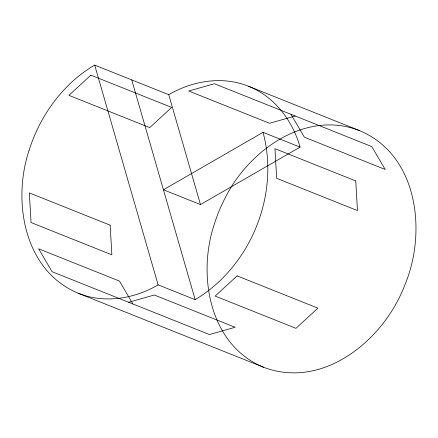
<?xml version="1.0" encoding="UTF-8"?>
<svg xmlns="http://www.w3.org/2000/svg" width="438" height="438" viewBox="0 0 438 438"><rect width="100%" height="100%" fill="white"/><g stroke="black" fill="none" stroke-linecap="round" stroke-linejoin="round"><path stroke-width="0.66" d="M29.05 150.48C12.149 201.119 23.98 271.018 78.418 293.307L263.594 367.252C323.496 389.995 383.721 339.773 404.433 286.014C427.028 233.24 418.635 155.287 359.571 130.623L248.466 86.253C222.509 75.736 192.446 80.751 168.756 94.69L94.69 65.109C71.17 78.802 52.571 99.974 40.006 123.954A299.214 220.604 21.4 0 0 29.05 150.48M78.418 293.307C104.375 303.824 134.439 298.809 158.123 284.87L195.162 299.658C250.613 266.572 279.991 194.729 263.03 132.336L163.44 189.78L200.478 204.568L300.063 147.124C292.715 120.746 274.44 96.453 248.466 86.253M295.201 116.01L269.529 123.275L188.729 91.005L214.396 83.74L371.763 146.582L385.199 169.462L304.399 137.198L290.958 114.313M128.646 302.275L154.318 295.009L235.124 327.279L209.452 334.544L52.089 271.702L38.648 248.817L119.454 281.087L132.889 303.972M359.571 130.623C305.51 109.473 248.653 150.606 225.181 197.899A299.214 220.604 21.4 0 0 214.226 224.431C197.324 275.069 209.156 344.963 263.594 367.252M263.03 132.336L300.063 147.124M168.756 94.69L200.478 204.568M131.723 79.902L195.162 299.658M94.69 65.109L158.123 284.87M90.852 75.155L68.914 95.353L149.719 127.617L171.658 107.425L90.852 75.155M237.095 275.874L215.157 296.072L295.962 328.336L317.9 308.144L237.095 275.874M355.749 180.938L274.944 148.668L276.668 178.315L357.468 210.579L355.749 180.938M110.146 225.181L29.341 192.912L31.065 222.553L111.871 254.823L110.146 225.181"/></g></svg>
